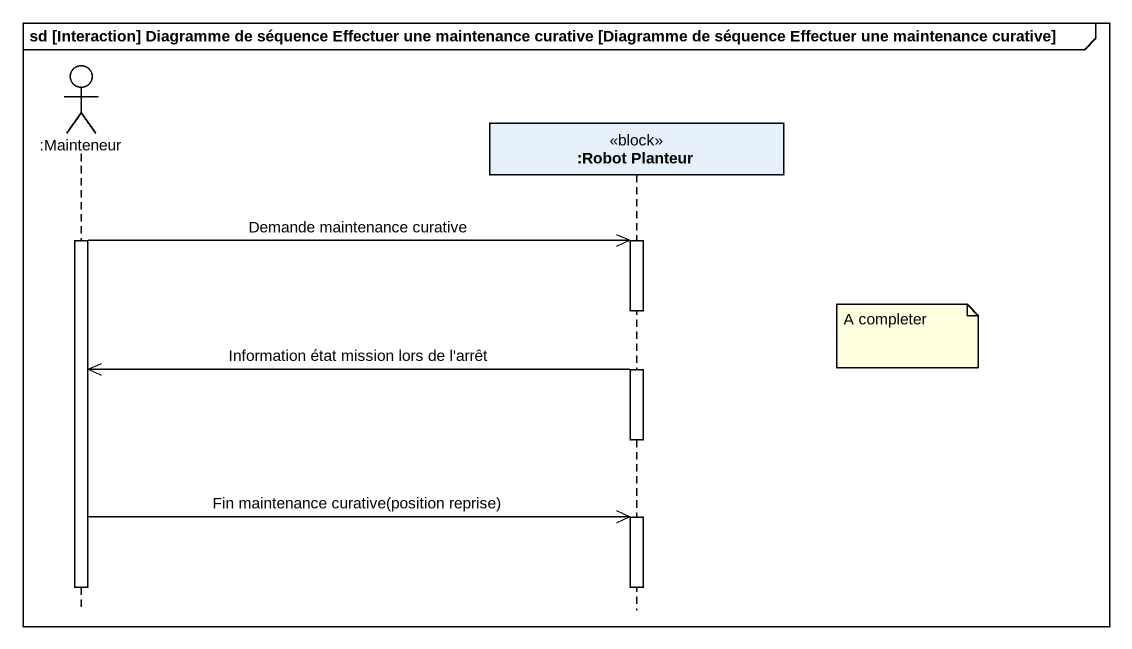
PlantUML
@startuml
mainframe sd [Interaction] Diagramme de séquence Effectuer une maintenance curative [Diagramme de séquence Effectuer une maintenance curative]
hide footbox
actor ":Mainteneur" as Mainteneur
participant ":Robot Planteur" as Robot_Planteur <<block>>

activate Mainteneur
Mainteneur ->> Robot_Planteur : Demande maintenance curative
activate Robot_Planteur
note right of Robot_Planteur : A completer
Robot_Planteur ->> Mainteneur : Information état mission lors de l'arrêt
deactivate Robot_Planteur
Mainteneur ->> Robot_Planteur : Fin maintenance curative(position reprise)
activate Robot_Planteur
deactivate Mainteneur
deactivate Robot_Planteur
@enduml
